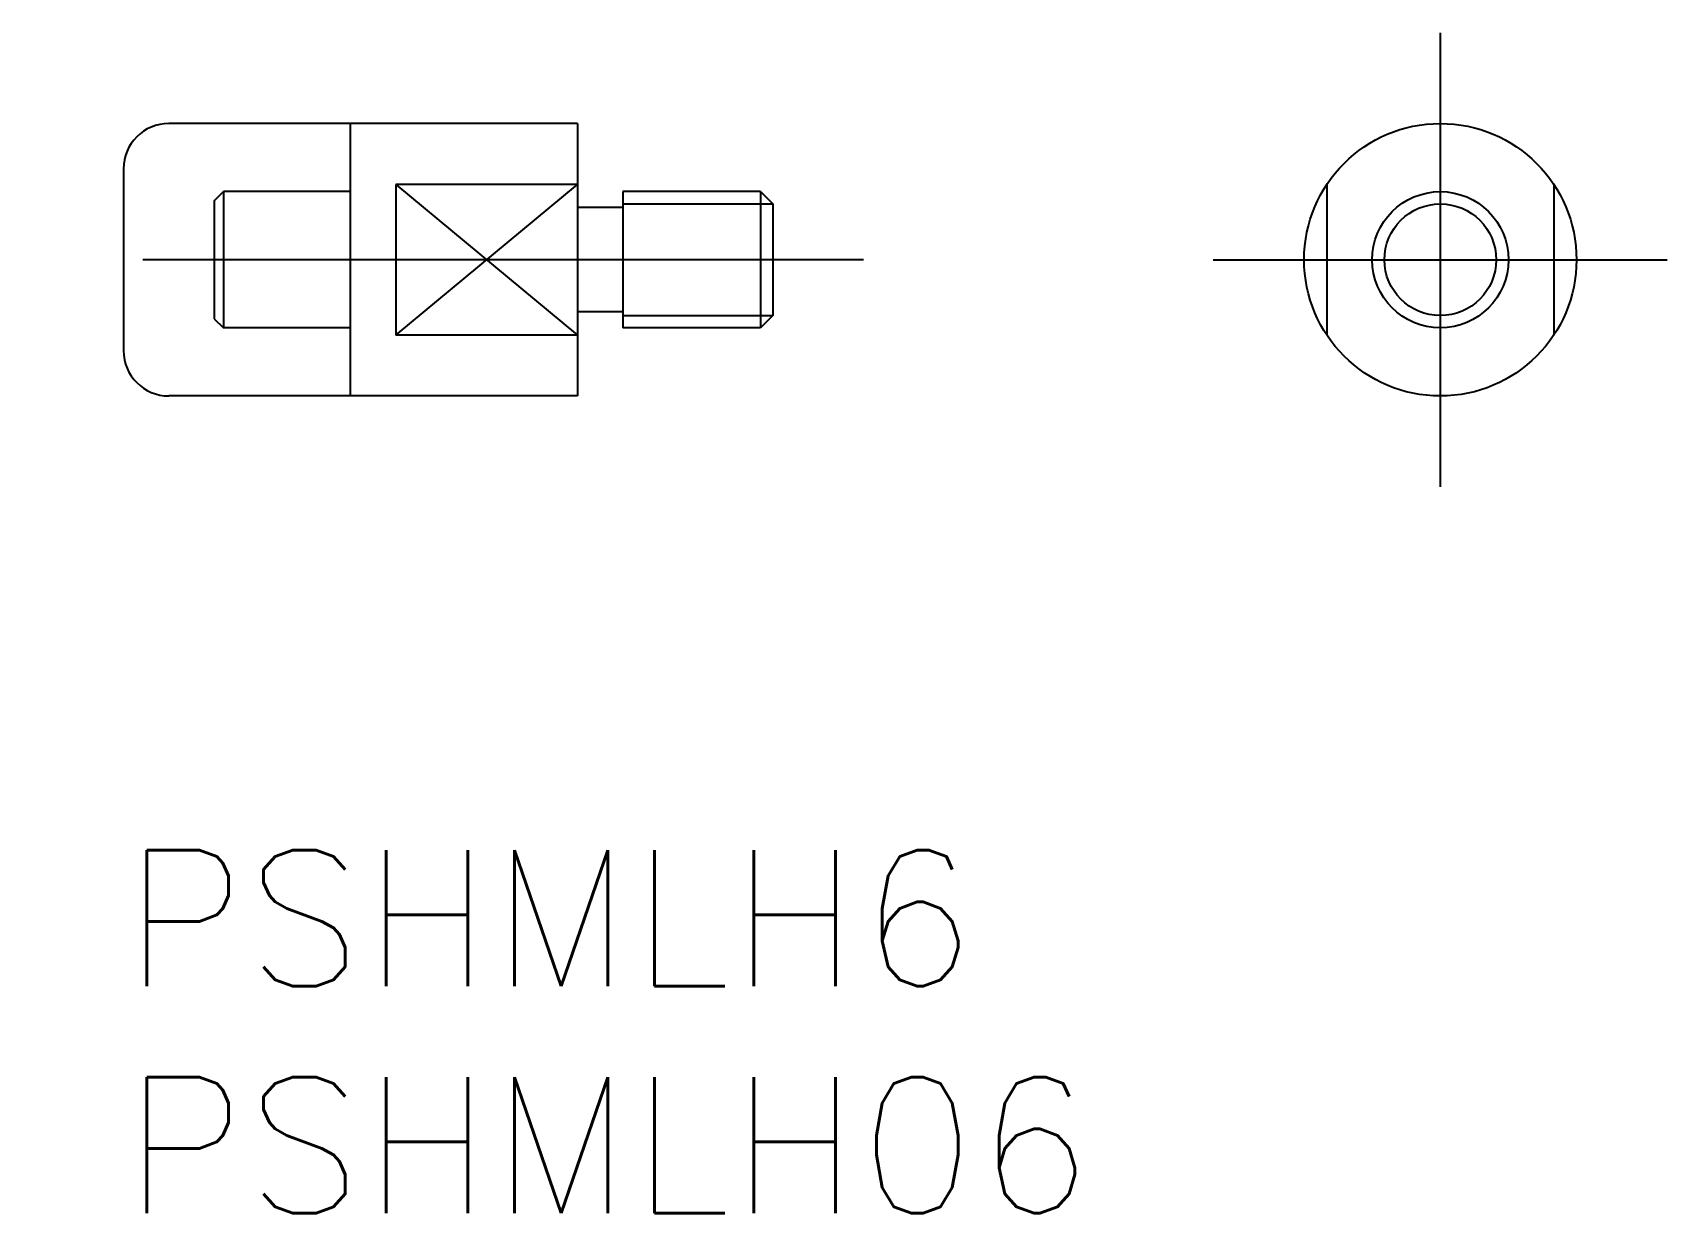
# Model space of a CAD drawing. Extents: x -2 to 34, y -8 to 18.
import ezdxf

# ---------------------------------------------------------------- set-up
doc = ezdxf.new("R2010")
doc.units = 0
doc.header["$LTSCALE"] = 0.5
doc.linetypes.add('CENTER', pattern=[50.8, 31.75, -6.35, 6.35, -6.35])
doc.linetypes.add('DASHED', pattern=[19.05, 12.7, -6.35])
for name, color, linetype in [('MSM_CENTER', 1, 'CENTER'), ('MSM_CONTINUOUS', 7, 'CONTINUOUS'), ('MSM_DASHED', 4, 'DASHED'), ('MSM_NARROW', 5, 'CONTINUOUS'), ('MSM_PART_NUMBER', 7, 'CONTINUOUS')]:
    doc.layers.add(name, color=color, linetype=linetype)
doc.styles.get("Standard").update_dxf_attribs({"font": 'txt.shx', "height": 3, "bigfont": 'bigfont.shx'})

# ---------------------------------------------------------------- blocks, each defined once
blk = doc.blocks.new('*U3')
at = {"layer": 'MSM_PART_NUMBER'}
blk.add_text('PSHMLH6', height=3, dxfattribs=at).set_placement((0, -3))
blk = doc.blocks.new('*U4')
at = {"layer": 'MSM_PART_NUMBER'}
blk.add_text('PSHMLH06', height=3, dxfattribs=at).set_placement((0, -8))

msp = doc.modelspace()

# ---------------------------------------------------------------- linework, layer by layer
at = {"layer": 'MSM_CENTER'}
for p, q in [((29.006, 18), (29.006, 8)), ((16.3, 13), (-2, 13)), ((24.006, 13), (34.006, 13))]:
    msp.add_line(p, q, dxfattribs=at)
at = {"layer": 'MSM_CONTINUOUS'}
for p, q in [((10, 16), (1, 16)), ((5, 10), (5, 16)), ((10, 16), (10, 10)), ((0, 15), (0, 11)), ((10, 14.658), (6, 14.658)), ((6, 14.658), (6, 11.342)), ((14.03, 14.5), (11, 14.5)), ((11, 14.5), (11, 11.5)), ((14.03, 14.5), (14.03, 11.5)), ((14.03, 14.5), (14.3, 14.229)), ((26.506, 14.658), (26.506, 11.342)), ((31.506, 14.658), (31.506, 11.342)), ((11, 14.15), (10, 14.15)), ((14.3, 14.229), (14.3, 11.771)), ((11, 11.85), (10, 11.85)), ((14.3, 11.771), (14.03, 11.5)), ((10, 11.342), (6, 11.342)), ((14.03, 11.5), (11, 11.5)), ((10, 10), (1, 10))]:
    msp.add_line(p, q, dxfattribs=at)
for radius in [3, 1.5]:
    msp.add_circle((29.006, 13), radius, dxfattribs=at)
for centre, start, end in [((1, 15), 90, 180), ((1, 11), 180, 270)]:
    msp.add_arc(centre, 1, start, end, dxfattribs=at)
at = {"layer": 'MSM_DASHED'}
for p, q in [((2, 14.3), (2.2, 14.5)), ((5, 14.5), (2.2, 14.5)), ((2.2, 14.5), (2.2, 11.5)), ((2, 14.3), (2, 11.7)), ((2, 11.7), (2.2, 11.5)), ((5, 11.5), (2.2, 11.5))]:
    msp.add_line(p, q, dxfattribs=at)
at = {"layer": 'MSM_NARROW'}
for p, q in [((6, 14.658), (10, 11.342)), ((6, 11.342), (10, 14.658)), ((11, 14.229), (14.3, 14.229)), ((11, 11.771), (14.3, 11.771))]:
    msp.add_line(p, q, dxfattribs=at)
msp.add_circle((29.006, 13), 1.23, dxfattribs=at)

# ---------------------------------------------------------------- block references
at = {"layer": 'MSM_CONTINUOUS'}
for name in ['*U3', '*U4']:
    msp.add_blockref(name, (0, 0), dxfattribs=at)

doc.saveas('drawing.dxf')
